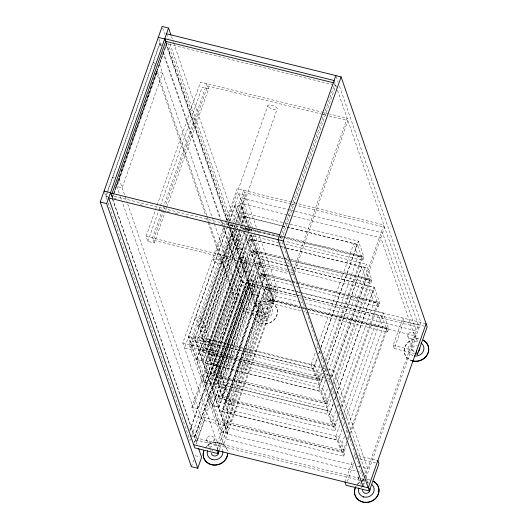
<?xml version="1.0" encoding="UTF-8"?>
<svg xmlns="http://www.w3.org/2000/svg" width="529" height="529" viewBox="0 0 529 529"><rect width="100%" height="100%" fill="white"/><g stroke="black" fill="none" stroke-linecap="round" stroke-linejoin="round"><path stroke-width="0.4" stroke-dasharray="2.65 1.98" d="M107.433 196.523L105.833 196.127L160.023 42.432L161.623 42.823M107.037 199.625L105.959 196.51L107.579 191.915M107.85 191.148L159.864 43.629L161.464 44.026M111.857 194.031L111.308 195.591L277.454 236.615M117.947 179.946L115.745 186.182L122.146 187.762L162.548 73.174L156.148 71.594M119.045 176.831L119.871 174.491M120.969 171.376L124.54 161.239M125.644 158.118L127.839 151.883M128.937 148.768L131.139 142.532M132.237 139.411L134.439 133.176M135.536 130.061L137.732 123.819M140.211 116.803L142.407 110.568M143.504 107.453L145.706 101.218M146.804 98.096L149.006 91.861M150.104 88.746L152.299 82.504M153.403 79.39L155.599 73.154M113.193 194.738L112.088 197.859L110.667 193.726M113.464 193.964L166.476 43.609L333.415 84.832M112.234 197.707L113.054 195.38M114.145 192.278L166.423 44.013M112.36 198.091L113.444 195.022M113.709 194.262L166.265 45.21L226.419 219.919M167.157 206.356L154.25 242.97L147.849 241.389L146.11 236.351L155.176 210.641M155.447 209.861L156.822 205.966M157.1 205.192L200.491 82.107L328.707 113.761M147.849 241.389L158.561 211.011M158.832 210.231L160.208 206.336M160.479 205.556L202.23 87.146L208.631 88.727L167.428 205.576M256.347 227.305L243.604 190.295L189.217 344.538L223.714 444.717L227.569 433.78L194.811 338.639L188.41 337.059L221.168 432.2L217.313 443.137L182.816 342.957L223.469 227.662M223.741 226.881L225.394 222.206M225.665 221.433L237.204 188.714L291.684 202.164M213.458 259.884L267.839 105.635M229.05 221.796L184.555 347.996L190.956 349.576L233.805 228.052M229.322 221.016L238.936 193.753L245.337 195.333L235.722 222.597M247.83 226.372L249.133 230.155L203.043 360.877L196.643 359.297L188.833 336.616L227.622 226.591M229.249 221.968L228.171 225.037L234.572 226.617L242.381 249.298L235.98 247.717M229.52 221.208L234.922 205.893L241.323 207.474L247.572 225.618M233.124 224.501L190.004 346.806L327.034 380.642M233.395 223.721L244.385 192.563L290.864 204.035M198.62 326.294L231.206 233.858L237.607 235.438L205.021 327.874L198.62 326.294L195.578 317.473L201.979 319.053L209.795 341.734L203.387 340.154L200.352 331.333L232.945 238.896L239.346 240.477L206.753 332.913L200.352 331.333M234.076 227.272L235.451 223.377M203.043 360.877L195.234 338.196L234.023 228.171M234.572 226.617L235.65 223.549M235.921 222.788L241.323 207.474M222.808 263.144L234.347 230.426M234.625 229.646L235.994 225.751M237.091 222.636L277.196 108.901M236.251 228.819L197.145 339.889L313.532 368.627L317.42 357.591M236.556 228.125L237.891 224.17M238.195 223.476L242.057 212.367L282.737 222.478M236.503 231.107L198.798 338.044L202.29 338.904L206.112 349.993L202.62 349.133M236.774 230.333L238.414 225.685M238.685 224.911L241.416 217.161L244.907 218.021L242.176 225.771M244.391 216.513L201.794 337.469L244.418 216.586M202.29 338.904L241.905 226.544M196.643 359.297L241.383 232.403M250.567 234.314L257.074 253.212L210.985 383.942L204.584 382.361L196.768 359.68L242.322 230.485M202.752 351.739L202.23 350.224L245.621 227.159L246.144 228.667L202.752 351.739L319.132 380.477L322.154 371.907M314.662 365.268L320.171 381.27L319.013 384.55L202.633 355.812L203.791 352.532L198.276 336.53L314.689 365.341M246.64 230.994L247.565 228.369L283.438 237.23M206.112 349.993L248.729 229.11L245.238 228.25M212.962 350.932L206.561 349.352L239.148 256.915L245.549 258.496L193.019 407.502L122.292 202.091M210.985 383.942L203.169 361.261L248.723 232.066M322.604 388.326L328.112 404.328L326.955 407.614L210.575 378.876L205.06 362.874L249.999 235.425L277.923 242.394M250.019 235.504L205.087 362.947L321.473 391.685L325.335 380.576M208.294 354.397L240.887 261.954L247.288 263.535L214.695 355.977L208.294 354.397L211.329 363.218L217.73 364.798L209.92 342.111L203.52 340.531L206.561 349.352M191.855 407.211L232.257 292.623L238.658 294.203L198.256 408.791L191.855 407.211L194.89 416.032L201.291 417.612L126.986 201.82M252.333 239.571L209.709 360.454M210.231 361.962L252.849 241.085L249.357 240.219L206.74 361.102L210.231 361.962L214.047 373.051L210.555 372.191M204.584 382.361L250.673 251.632L243.644 231.219M204.71 382.738L250.806 252.009L257.206 253.589L265.016 276.277L218.92 406.999L212.519 405.419L204.71 382.738L211.111 384.319L218.92 406.999M189.759 430.58L242.044 282.301L223.245 227.701M330.096 394.965L327.074 403.534L210.694 374.796L210.172 373.282L253.563 250.217L283.055 257.497M189.911 430.897L242.461 281.858L248.861 283.438L194.672 437.133L192.272 436.544M210.694 374.796L254.085 251.731L253.563 250.217M210.575 378.876L211.732 375.597L206.217 359.588L322.63 388.405M286.235 262.589L254.35 254.713L255.507 251.434L249.999 235.425M190.552 439.044L190.004 440.597L188.271 435.552L191.472 436.346M191.65 435.936L244.2 286.897L250.601 288.477L196.404 442.178L194.004 441.583M214.047 373.051L256.671 252.174L253.179 251.308M214.496 372.416L247.089 279.973L253.49 281.554L220.897 373.996L214.496 372.416L211.461 363.595L217.862 365.175L225.671 387.856L219.271 386.276L216.235 377.455L248.828 285.019L255.229 286.599L222.636 379.035L216.235 377.455M211.111 384.319L257.206 253.589M213.028 386.005L257.934 258.489L285.839 265.379M194.407 442.614L251.52 280.635L296.247 291.677M196.087 444.076L204.392 420.529L203.308 417.374L226.584 423.127L227.668 426.275L219.363 449.829M260.268 262.629L217.677 383.591L260.294 262.708M218.173 385.026L260.79 264.143L257.299 263.283L214.681 384.16L218.173 385.026L221.988 396.115L218.497 395.249M212.519 405.419L258.615 274.696L250.806 252.009M212.651 405.796L258.741 275.073L265.141 276.654L273.824 301.854L227.728 432.583L221.327 431.003L212.651 405.796L219.052 407.376L227.728 432.583M191.359 466.657L193.674 460.091M237.891 229.427L259.66 292.656L255.805 303.6L249.404 302.019L253.259 291.076L232.026 229.407M337.76 418.803L335.016 426.592L218.636 397.861L218.113 396.347L261.505 273.275L290.996 280.562M218.636 397.861L262.027 274.789L261.505 273.275M218.51 401.934L219.667 398.654L214.159 382.652L330.539 411.39L336.054 427.392L334.897 430.672L218.51 401.934L213.002 385.932L329.408 414.743L333.296 403.713M292.583 285.25L262.291 277.771L263.449 274.491L257.934 258.489M221.988 396.115L264.612 275.232L261.121 274.372M222.438 395.474L255.031 303.038L261.432 304.618L228.839 397.054L222.438 395.474L219.403 386.653L225.804 388.233L234.479 413.44L228.078 411.86L225.043 403.038L257.636 310.596L264.037 312.176L231.444 404.619L225.043 403.038M219.052 407.376L265.141 276.654M280.648 237.402L335.029 83.152M227.318 427.518L228.475 424.232L222.967 408.229L339.373 437.047L344.862 452.969L343.705 456.256L227.318 427.518L221.81 411.516L266.742 284.066L294.646 290.957M266.768 284.146L221.836 411.588L338.216 440.326L342.084 429.217M269.076 288.212L226.458 409.096M226.981 410.603L269.598 289.727L266.107 288.86L223.489 409.744L226.981 410.603L230.796 421.692L227.305 420.833M221.327 431.003L267.423 300.274L258.741 275.073M257.425 230.426L278.095 290.474L274.24 301.411L267.839 299.831L271.694 288.894L253.166 235.081M217.207 449.716L226.584 423.127M346.845 443.606L343.824 452.176L227.444 423.438L226.921 421.924L274.796 286.381L275.88 289.535L266.239 316.878L242.963 311.131L241.879 307.984L265.155 313.73L266.239 316.878M227.444 423.438L270.835 300.373L270.312 298.859L299.804 306.139M300.591 310.635L271.099 303.355L272.256 300.075L266.742 284.066M230.796 421.692L273.42 300.816L269.929 299.95M294.124 268.666L347.136 118.311L329.507 113.96M294.904 270.934L347.917 120.579L328.681 115.831M311.197 364.481L315.542 352.003M316.659 348.981L318.002 345.034M319.39 341.231L353.789 243.525L358.126 256.122L323.431 354.536M319.013 384.55L313.505 368.548L317.393 357.518M318.762 353.643L319.853 350.542M320.944 347.447L358.437 241.105L363.945 257.107L362.788 260.387L284.675 241.098M318.782 353.716L319.88 350.621M320.971 347.52L358.464 241.178L283.504 222.603M319 377.865L315.509 377.005L319.88 364.607M321.248 360.732L322.34 357.637M319.132 380.477L318.617 378.962L324.105 363.383M325.203 360.269L362.008 255.891L280.694 235.815M323.252 368.792L324.627 364.898M326.003 361.003L362.524 257.405L362.008 255.891M323.483 375.068L319.113 387.466L323.45 400.069L326.942 400.929M324.575 371.966L325.937 368.091M327.306 364.216L361.73 266.583L366.068 279.186L331.372 377.594M319.132 387.539L323.232 375.914M324.601 372.046L325.963 368.171M327.332 364.296L361.757 266.662M326.724 376.78L327.795 373.606M328.912 370.578L366.379 264.163L371.887 280.165L370.73 283.451L292.61 264.163M330.559 376.053L383.842 224.918L292.484 202.362M323.45 400.069L328.092 386.891M328.364 386.117L330.003 381.469M331.617 377.541L384.623 227.186L297.272 205.622M327.074 403.534L326.552 402.02L329.673 393.179M330.671 390.336L332.047 386.441M333.144 383.327L369.943 278.955L289.436 259.071M331.194 391.85L332.569 387.955M333.938 384.061L370.465 280.463L369.943 278.955M327.074 410.603L331.418 398.125M332.543 395.103L333.878 391.156M335.274 387.354L369.672 289.647L374.01 302.244L339.314 400.658M333.277 403.64L329.382 414.67L334.897 430.672M334.639 399.765L336.55 394.343M336.828 393.563L374.32 287.227L293.807 267.343M334.665 399.838L336.576 394.416M336.854 393.642L374.347 287.3L293.833 267.423M334.883 423.987L331.392 423.127L335.763 410.729M336.854 407.628L338.216 403.753M335.016 426.592L334.493 425.085L338.342 414.181M338.613 413.4L339.988 409.506M341.086 406.391L377.885 302.013L297.377 282.136M339.135 414.908L340.511 411.02M341.879 407.125L378.407 303.527L377.885 302.013M300.551 287.221L378.671 306.509L379.829 303.229L374.32 287.227M335.882 436.18L340.226 423.709M340.531 423.008L342.415 417.507M343.81 413.711L378.48 315.224L382.817 327.828L348.122 426.235M343.202 426.195L344.538 422.248M345.933 418.446L383.128 312.804L388.636 328.807L387.479 332.093L303.778 311.422M343.691 449.571L340.2 448.704L344.571 436.313M345.933 432.438L347.031 429.336M343.824 452.176L343.301 450.662L346.601 441.318M347.513 438.72L386.692 327.596L307.779 308.109M348.221 439.711L349.041 437.377M350.416 433.482L387.215 329.104L386.692 327.596M344.961 482.084L352.459 460.812M353.802 457.016L354.602 454.735L355.686 457.889L355.151 459.403M394.257 348.492L393.173 345.344L402.814 317.995L403.898 321.143L394.257 348.492L414.432 353.471M347.388 481.436L353.815 463.206M364.507 477.793L418.34 325.104L301.722 296.306M363.251 485.834L364.917 481.092M366.015 477.985L420.853 322.445L339.354 85.744M267.257 304.506L267.826 304.572M334.216 85.03L335.809 85.42L281.428 239.67L279.735 234.757M155.513 63.368L153.112 62.772L154.184 65.894M322.273 114.251L207.679 85.956L153.291 240.199L287.921 273.44M323.074 114.449L327.881 115.633M291.664 204.234L296.471 205.424M294.448 211.164L242.361 198.302L252.26 227.053M295.248 211.362L382.599 232.932L416.316 330.843L306.522 303.739M287.102 214.701L240.622 203.229L248.385 225.764M287.902 214.9L292.716 216.09M293.516 216.288L380.867 237.852L414.577 335.77L306.39 309.055M114.31 177.757L112.71 177.36L113.722 180.303M281.554 225.685L240.9 215.647L244.583 226.346M282.347 225.883L357.28 244.385L362.788 260.387M240.926 215.726L281.58 225.764M282.374 225.962L357.306 244.464M284.232 237.422L363.945 257.107M358.126 256.122L361.618 256.988M246.144 228.667L278.029 236.542M278.829 236.741L282.81 237.719M286.004 238.513L362.524 257.405M249.133 230.155L242.732 228.574L242.209 227.06M249.265 230.532L242.864 228.951L243.38 230.465M113.689 198.249L116.883 199.043M140.046 204.763L142.446 205.351M159.216 209.491L162.416 210.284M167.204 211.468L170.398 212.255M175.192 213.438L178.385 214.225M185.58 216.004L187.974 216.592M220.725 224.68L223.919 225.466M228.707 226.65L231.907 227.444M105.959 196.51L107.559 196.9M278.69 242.513L282.704 243.571M285.865 244.286L366.405 264.242M279.127 246.19L248.842 238.711L254.35 254.713M279.927 246.388L284.708 247.565M248.861 238.784L279.153 246.263M279.953 246.461L284.734 247.645M365.248 267.522L285.534 247.837L365.222 267.449L370.73 283.451M283.855 257.696L288.636 258.879M255.507 251.434L283.405 258.317M284.205 258.516L288.186 259.501M288.986 259.699L371.887 280.165M366.068 279.186L369.559 280.046M254.085 251.731L282.784 258.813M285.971 259.6L288.358 260.195M291.552 260.982L370.465 280.463M236.113 248.094L242.513 249.675L250.323 272.356L243.922 270.775M250.673 251.632L257.074 253.212M287.029 262.781L289.423 263.376M286.632 265.571L290.619 266.556M257.96 258.562L285.865 265.452M286.658 265.651L290.646 266.636M287.095 269.327L256.777 261.769L262.291 277.771M287.869 269.446L292.649 270.63M293.45 270.822L373.19 290.58M146.11 236.351L289.548 271.767M290.348 271.966L292.755 272.561M291.129 274.234L293.535 274.829M291.796 280.754L296.577 281.937M263.449 274.491L291.347 281.382M292.147 281.58L296.128 282.559M296.928 282.757L379.829 303.229M374.01 302.244L377.501 303.11M262.027 274.789L291.519 282.069M292.319 282.268L378.407 303.527M244.054 271.152L250.455 272.739L258.264 295.42L251.864 293.84L228.839 226.941M258.615 274.696L265.016 276.277M295.771 286.037L297.364 286.434M295.44 291.155L299.454 292.213M300.227 292.332L383.155 312.884M297.047 291.876L301.041 292.861M301.841 293.059L426.09 323.741M275.88 289.535L252.604 283.782L233.494 228.297M403.898 321.143L424.073 326.122M295.876 294.832L249 283.286L194.619 437.536L358.364 477.965M296.676 295.03L300.922 296.108M265.611 287.426L295.903 294.904M296.703 295.103L300.69 296.088M303.877 296.875L381.998 316.163M242.044 282.301L248.445 283.881L194.54 436.756L192.139 436.167M296.114 296.994L249.781 285.554L229.877 227.748M299.308 297.787L301.702 298.376M304.896 299.163L419.12 327.372L336.808 88.323M300.115 302.152L276.072 296.214L254.403 233.276M300.915 302.35L303.322 302.945M253.259 291.076L259.66 292.656M302.991 306.926L304.592 307.323M272.256 300.075L300.155 306.959M300.955 307.157L305.736 308.341M306.529 308.533L388.636 328.807M299.983 307.468L274.339 301.14L251.328 234.307M303.19 308.262L305.59 308.857M270.835 300.373L300.327 307.653M301.127 307.852L305.107 308.837M308.301 309.624L387.215 329.104M267.423 300.274L273.824 301.854M393.173 345.344L414.901 350.707M320.376 367.404L193.759 336.14L227.477 434.051L354.093 465.315M323.583 368.197L327.59 369.189M328.39 369.381L334.004 370.769L367.715 468.681L362.107 467.299M188.833 336.616L195.234 338.196M313.505 368.548L197.119 339.81L202.633 355.812M324.251 373.712L192.027 341.066L225.738 438.977L356.361 471.227M325.051 373.91L329.865 375.101M330.665 375.299L332.265 375.689L365.982 473.607L362.775 472.814M182.816 342.957L326.254 378.374M327.054 378.572L329.461 379.167M327.835 380.84L330.241 381.435M202.23 350.224L318.617 378.962M203.791 352.532L320.171 381.27M196.768 359.68L203.169 361.261M205.06 362.874L321.447 391.612L326.955 407.614M210.172 373.282L326.552 402.02M211.732 375.597L328.112 404.328M214.185 382.725L330.565 411.463M218.113 396.347L334.493 425.085M219.667 398.654L336.054 427.392M221.81 411.516L338.19 440.247L343.705 456.256M226.921 421.924L343.301 450.662M358.483 455.694L377.104 460.29M228.475 424.232L344.862 452.969M204.392 420.529L227.668 426.275M359.568 458.841L375.861 462.868M221.168 432.2L227.569 433.78M357.3 466.109L361.307 467.1M357.168 471.425L361.975 472.615M361.558 478.758L363.952 479.347M359.945 480.431L195.399 439.804L112.28 198.408M360.745 480.63L364.739 481.615L281.62 240.226M195.214 455.72L200.015 456.904M336.127 76.368L338.005 81.836M334.116 80.507L336.537 87.543M415.106 334.685L417.917 342.852M407.872 336.318L412.468 349.676M373.163 290.507L378.671 306.509M381.971 316.084L387.479 332.093M365.612 476.55L367.906 483.228M358.113 477.436L360.672 484.855M360.923 485.602L361.691 487.824M311.171 364.402L315.509 377.005M327.048 410.524L331.392 423.127M335.855 436.108L340.2 448.704M208.631 88.727L206.892 83.688L152.511 237.931L154.25 242.97M252.525 227.834L254.132 232.496M238.936 193.753L250.753 228.065M251.024 228.845L252.095 231.966M249.457 228.872L250.257 231.199M277.15 309.538A12.385 11.175 -19 0 1 261.286 323.457A12.385 11.175 -19 0 1 256.988 304.559A12.385 11.175 -19 0 1 277.15 309.538L277.236 309.782A12.385 11.175 -19 0 1 261.366 323.702A12.385 11.175 -19 0 1 257.074 304.803A12.385 11.175 -19 0 1 277.236 309.782M248.729 227.331L241.482 206.27L235.081 204.69L242.328 225.751M249 228.105L250.072 231.226M251.149 234.347L274.24 301.411M242.057 212.367L246.521 225.334M244.841 227.1L246.408 231.649M265.584 287.353L271.099 303.355M242.599 226.524L244.477 231.986M244.748 232.767L267.839 299.831M234.922 205.893L241.171 224.038M263.812 297.331L268.408 310.688M171.502 36.62L173.38 42.082M173.651 42.862L235.742 223.185M236.007 223.965L237.62 228.647M166.516 33.777L168.129 38.458M170.014 43.927L231.074 221.261M232.152 224.389L233.229 227.51M256.572 298.958L261.174 312.315M162.681 28.011L164.83 34.259M167.786 42.842L229.606 222.385M229.877 223.165L231.755 228.627M166.126 42.604L227.457 220.719M228.535 223.84L229.612 226.967M166.033 42.875L227.854 222.411M228.118 223.198L230.003 228.66M230.267 229.441L255.805 303.6M227.496 223.04L228.568 226.161M158.826 38.948L161.239 45.977M163.395 52.219L220.646 218.49M221.717 221.618L222.795 224.739M223.866 227.86L249.404 302.019M159.864 43.629L160.671 45.97M162.813 52.206L220.289 219.118M220.56 219.899L222.167 224.58M159.513 64.353L212.149 217.227M212.301 217.664L214.185 223.132M214.45 223.912L241.693 303.024L235.293 301.444L206.019 216.427M206.793 215.587L157.311 71.878L116.909 186.472L119.329 193.502M207.064 216.368L208.948 221.836M209.213 222.616L233.421 292.907M156.068 71.349L205.748 215.647M214.053 438.448L217.888 449.577M119.111 178.941L126.722 201.04M206.819 440.082L209.372 447.501M209.629 448.242L210.397 450.47M120.407 196.623L122.02 201.311M110.991 194.11L197.046 444.029M104.59 192.53L105.833 196.127M108.108 202.746L188.139 435.175M364.111 479.069A3.716 3.353 -19 0 1 362.391 479.915M358.926 478.976A3.716 3.353 -19 0 1 358.067 476.556L358.272 475.683A3.716 3.353 -19 0 1 358.708 474.87M360.163 473.653A3.716 3.353 -19 0 1 361.076 473.329M365.063 474.982A3.716 3.353 -19 0 1 365.354 475.809M355.131 488.366A12.385 11.175 -19 0 1 356.11 486.283M356.982 485.007A12.385 11.175 -19 0 1 360.566 481.866M361.267 481.469A12.385 11.175 -19 0 1 364.289 480.332M365.076 480.16A12.385 11.175 -19 0 1 369.857 480.134M355.045 488.122A12.385 11.175 -19 0 1 356.024 486.039M357.406 484.154A12.385 11.175 -19 0 1 360.48 481.621M361.181 481.231A12.385 11.175 -19 0 1 364.203 480.087M367.397 479.684A12.385 11.175 -19 0 1 369.778 479.896M362.815 483.731A7.922 7.155 -19 0 1 364.745 482.997M366.789 482.739A7.922 7.155 -19 0 1 368.799 482.977M413.995 351.765A3.716 3.353 -19 0 1 412.422 348.796L412.627 347.917A3.716 3.353 -19 0 1 417.328 345.602M412.58 360.818A12.385 11.175 -19 0 1 404.678 347.361A12.385 11.175 -19 0 1 419.53 338.772M412.666 361.062A12.385 11.175 -19 0 1 404.764 347.606A12.385 11.175 -19 0 1 419.616 339.016M412.984 355.673A7.922 7.155 -19 0 1 408.758 346.72A7.922 7.155 -19 0 1 418.558 341.86M212.01 450.867A3.716 3.353 -19 0 1 212.658 450.179M205.226 448.275A12.385 11.175 -19 0 1 217.776 442.661A12.385 11.175 -19 0 1 227.477 450.9L227.397 450.655A12.385 11.175 -19 0 0 218.477 442.535A12.385 11.175 -19 0 0 206.112 446.793M209.821 447.527A7.922 7.155 -19 0 1 222.722 450.715M206.978 438.323L206.773 439.196A3.716 3.353 -19 0 0 209.663 442.621A3.716 3.353 -19 0 0 213.901 440.207L214.106 439.328A3.716 3.353 -19 0 0 211.216 435.909A3.716 3.353 -19 0 0 206.978 438.323M256.73 297.205L256.525 298.078A3.716 3.353 -19 0 0 259.415 301.497A3.716 3.353 -19 0 0 263.654 299.083L263.859 298.211A3.716 3.353 -19 0 0 260.969 294.792A3.716 3.353 -19 0 0 256.73 297.205M261.326 310.563L261.128 311.436A3.716 3.353 -19 0 0 264.011 314.854A3.716 3.353 -19 0 0 268.256 312.441L268.454 311.568A3.716 3.353 -19 0 0 265.571 308.149A3.716 3.353 -19 0 0 261.326 310.563M408.024 334.559L407.826 335.439A3.716 3.353 -19 0 0 410.709 338.858A3.716 3.353 -19 0 0 414.954 336.444L415.153 335.571A3.716 3.353 -19 0 0 412.27 332.146A3.716 3.353 -19 0 0 408.024 334.559M232.37 234.142L199.783 326.578L201.516 331.623L234.109 239.181L232.37 234.142M240.311 257.206L207.725 349.643L209.458 354.681L242.051 262.245L240.311 257.206M248.253 280.264L215.66 372.7L217.399 377.746L249.992 285.303L248.253 280.264M256.195 303.322L223.602 395.765L226.207 403.323L258.8 310.887L256.195 303.322M258.397 295.797L251.996 294.217L260.671 319.417L267.072 320.997L258.397 295.797M262.324 318.504A7.922 7.155 -19 0 0 272.475 309.597A7.922 7.155 -19 0 0 259.574 306.41A7.922 7.155 -19 0 0 262.324 318.504M268.831 107.281A4.953 1.732 19.4 0 0 276.898 109.272A4.953 1.732 19.4 0 0 271.827 105.251A4.953 1.732 19.4 0 0 268.831 107.281M214.45 261.524A4.953 1.732 19.4 0 0 222.511 263.515A4.953 1.732 19.4 0 0 217.439 259.501A4.953 1.732 19.4 0 0 214.45 261.524"/><path stroke-width="0.79" d="M198.659 448.711L201.615 457.301L197.76 468.238L191.359 466.657L100.239 202.025L162.145 26.45L168.546 28.03L170.96 35.053M197.76 468.238L106.64 203.605L168.546 28.03M111.857 194.031L165.696 41.341L333.435 82.762M335.855 75.587L278.003 239.677L363 486.541M344.961 482.084L346.045 485.232L369.321 490.985L283.24 240.973L341.093 76.877L166.516 33.777M283.24 240.973L108.663 197.866L194.751 447.878L218.027 453.624L219.099 450.582M426.09 323.741L368.237 487.831L193.667 444.724M369.321 490.985L378.962 463.635L377.878 460.481M415.205 353.663L417.533 354.238L427.174 326.889L341.093 76.877M212.003 459.556L212.565 459.622M363.297 496.91L363.866 496.982M334.116 80.507L164.784 38.696L165.861 41.824M158.283 37.387L164.684 38.967L165.927 42.571M104.094 191.088L110.495 192.668M110.402 192.94L279.735 234.757M100.239 202.025L106.64 203.605M416.449 351.091L417.533 354.238M216.943 450.477L218.027 453.624M369.659 488.34A3.716 3.353 -19 0 1 370.002 490.046L369.797 490.919A3.716 3.353 -19 0 1 365.552 493.332A3.716 3.353 -19 0 1 362.669 489.914M373.421 481.172A12.385 11.175 -19 0 1 377.475 495.726A12.385 11.175 -19 0 1 361.829 501.644A12.385 11.175 -19 0 1 355.045 488.122M373.507 481.416A12.385 11.175 -19 0 1 377.561 495.971A12.385 11.175 -19 0 1 361.909 501.889A12.385 11.175 -19 0 1 355.131 488.366M372.191 484.835A7.922 7.155 -19 0 1 367.919 496.962A7.922 7.155 -19 0 1 358.887 488.141M419.709 348.042A3.716 3.353 -19 0 1 419.755 348.928L419.55 349.801A3.716 3.353 -19 0 1 418.465 351.302M423.26 340.299A12.385 11.175 -19 0 1 427.558 354.397A12.385 11.175 -19 0 1 412.666 361.062M423.174 340.054A12.385 11.175 -19 0 1 427.472 354.152A12.385 11.175 -19 0 1 412.58 360.818M420.952 342.911A7.922 7.155 -19 0 1 423.147 351.6A7.922 7.155 -19 0 1 414.28 355.991M218.656 451.806A3.716 3.353 -19 0 1 218.702 452.685L218.497 453.565A3.716 3.353 -19 0 1 214.734 456.011A3.716 3.353 -19 0 1 211.415 453.439M227.629 453.584A12.385 11.175 -19 0 1 213.081 464.859A12.385 11.175 -19 0 1 203.751 450.768M227.708 453.822A12.385 11.175 -19 0 1 213.167 465.103A12.385 11.175 -19 0 1 203.83 451.006M222.828 451.33A7.922 7.155 -19 0 1 214.238 459.853A7.922 7.155 -19 0 1 207.593 450.781"/></g></svg>
